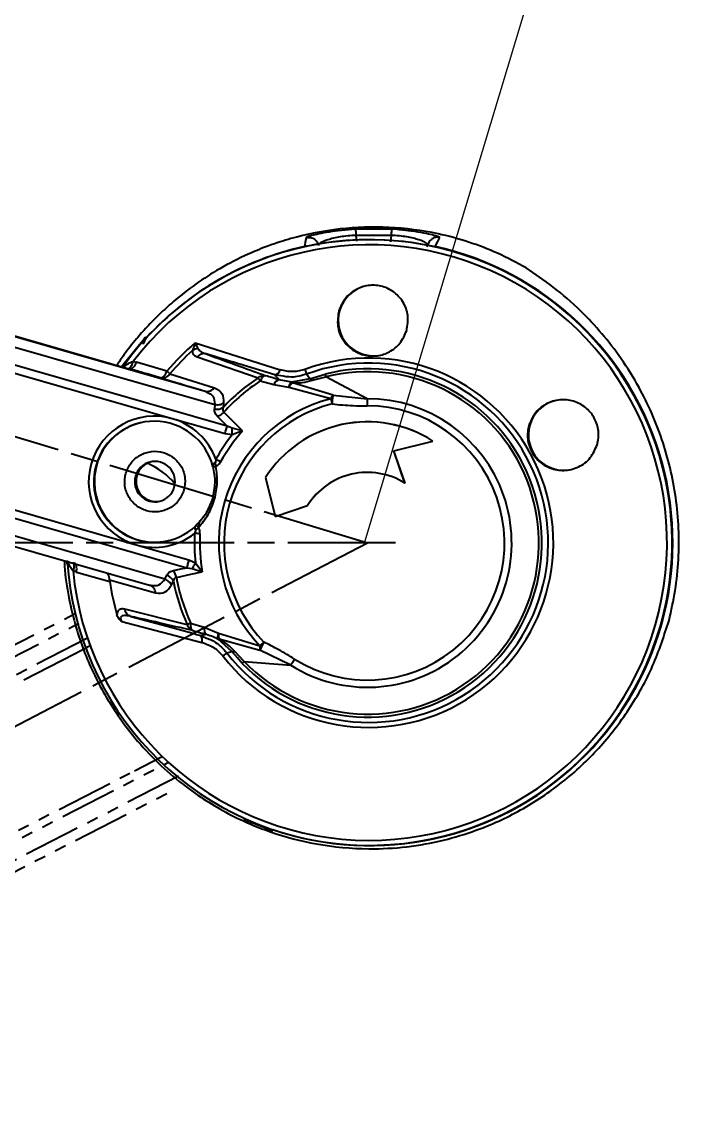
# Model space of a CAD drawing. Header units: millimetres. Extents: x 1465 to 4510, y 540 to 2694.
# Drawn here: x 4046.1 to 4119.3, y 1148 to 1270.7 of the extents above; entities that cross this region are included whole.
import ezdxf

# ---------------------------------------------------------------- set-up
doc = ezdxf.new("R2010")
doc.units = ezdxf.units.MM
doc.linetypes.add('AM_ISO08W050', pattern=[18, 12, -1.5, 3, -1.5])
doc.linetypes.add('PHANTOM', pattern=[12.7, 6.35, -1.27, 1.27, -1.27, 1.27, -1.27])
for name, color, linetype, lineweight in [('AM_5', 3, 'Continuous', 25), ('AM_7', 4, 'AM_ISO08W050', 25), ('标注', 3, 'Continuous', 13)]:
    doc.layers.add(name, color=color, linetype=linetype, lineweight=lineweight)
doc.styles.add('SLDTEXTSTYLE1', font='txt.shx', dxfattribs={"width": 0.7, "bigfont": 'gbcbig.shx'})
doc.dimstyles.new('SLDDIMSTYLE12$0', dxfattribs={"dimtxt": 12, "dimasz": 10, "dimexe": 0, "dimexo": 0.0625, "dimgap": 0.875, "dimtad": 1, "dimdec": 1, "dimlfac": 1.8, "dimrnd": 1e-09, "dimzin": 12, "dimdsep": 46, "dimtxsty": 'SLDTEXTSTYLE1', "dimcen": 0.09, "dimdle": 8.16, "dimclrd": 3, "dimclre": 3, "dimadec": 0, "dimazin": 3, "dimtfac": 1, "dimtdec": 1, "dimtofl": 0, "dimtmove": 0, "dimatfit": 3, "dimfxl": 0, "dimfrac": 2, "dimtolj": 1, "dimlwd": 5, "dimlwe": 5, "dimarcsym": 0})
doc.dimstyles.new('SLDDIMSTYLE12$2', dxfattribs={"dimtxt": 12, "dimasz": 10, "dimexe": 0, "dimexo": 0.0625, "dimgap": 0.875, "dimtad": 1, "dimdec": 1, "dimlfac": 1.8, "dimrnd": 1e-09, "dimzin": 12, "dimdsep": 46, "dimtxsty": 'SLDTEXTSTYLE1', "dimcen": 0.09, "dimdle": 8.16, "dimclrd": 3, "dimclre": 3, "dimadec": 0, "dimazin": 3, "dimtfac": 1, "dimtdec": 1, "dimtofl": 0, "dimtmove": 0, "dimatfit": 3, "dimfxl": 0, "dimfrac": 2, "dimtolj": 1, "dimlwd": 5, "dimlwe": 5, "dimarcsym": 0})

# ---------------------------------------------------------------- blocks, each defined once
blk = doc.blocks.new('*D76')
at = {"layer": 'Defpoints', "color": 0, "transparency": 16777216}
for p in [(3780.32, 1304.23), (3802.53, 1222.43), (4084.59, 1212.59), (4084.59, 1212.59), (3802.97, 1065.82)]:
    blk.add_point(p, dxfattribs=at)
at = {"layer": '标注', "color": 3, "linetype": 'Continuous', "lineweight": 5, "transparency": 16777216}
blk.add_arc((4084.59, 1212.59), 282.23, 165.2686, 205.498, dxfattribs=at)
at = {"layer": '标注', "color": 3, "transparency": 16777216}
for points in [[(3810.03, 1284.81), (3813.24, 1283.91), (3814.35, 1293.98)], [(3831.34, 1091.84), (3828.35, 1090.35), (3834.31, 1082.15)]]:
    blk.add_solid(points, dxfattribs=at)
at = {"layer": '标注', "color": 0, "transparency": 16777216, "insert": (3809.55, 1185.62), "char_height": 10, "attachment_point": 5, "rotation": 275.601, "style": 'SLDTEXTSTYLE1'}
blk.add_mtext('\\A1;60%%D', dxfattribs=at)
blk = doc.blocks.new('*D77')
at = {"layer": 'AM_5', "color": 3, "lineweight": 5, "transparency": 16777216}
blk.add_line((3834.02, 1212.62), (3832.57, 1212.62), dxfattribs=at)
at = {"layer": 'AM_5', "color": 3, "linetype": 'Continuous', "lineweight": 5, "transparency": 16777216}
blk.add_arc((4084.48, 1212.62), 251.91, 165.5129, 177.7254, dxfattribs=at)
at = {"layer": 'AM_5', "color": 3, "transparency": 16777216}
for points in [[(3838.97, 1276.09), (3842.18, 1275.19), (3843.27, 1285.27)], [(3834.43, 1222.59), (3831.1, 1222.65), (3832.57, 1212.62)]]:
    blk.add_solid(points, dxfattribs=at)
at = {"layer": 'Defpoints', "color": 0, "transparency": 16777216}
for p in [(3780.32, 1304.23), (3837.34, 1261.44), (3834.08, 1212.62), (4084.59, 1212.59), (4087.74, 1212.62)]:
    blk.add_point(p, dxfattribs=at)
at = {"layer": 'AM_5', "color": 0, "transparency": 16777216, "insert": (3828.46, 1250.34), "char_height": 12, "attachment_point": 5, "rotation": 81.6192, "style": 'SLDTEXTSTYLE1'}
blk.add_mtext('\\A1;15%%D', dxfattribs=at)
blk = doc.blocks.new('*D55')
at = {"layer": 'AM_5', "color": 3, "linetype": 'Continuous', "lineweight": 5, "transparency": 16777216}
for p, q in [((3847.66, 1285.19), (3865.08, 1343.05)), ((4092.51, 1274.55), (3874.66, 1340.17))]:
    blk.add_line(p, q, dxfattribs=at)
at = {"layer": 'AM_5', "color": 3, "lineweight": 5, "transparency": 16777216}
blk.add_line((4084.32, 1212.71), (4102.08, 1271.67), dxfattribs=at)
at = {"layer": 'AM_5', "color": 3, "transparency": 16777216}
for points in [[(3875.14, 1341.76), (3874.18, 1338.57), (3865.08, 1343.05)], [(4092.99, 1276.15), (4092.03, 1272.96), (4102.08, 1271.67)]]:
    blk.add_solid(points, dxfattribs=at)
at = {"layer": 'Defpoints', "color": 0, "transparency": 16777216}
for p in [(3865.08, 1343.05), (3847.64, 1285.13), (4084.31, 1212.65)]:
    blk.add_point(p, dxfattribs=at)
at = {"layer": 'AM_5', "color": 0, "transparency": 16777216, "insert": (3985.56, 1313.94), "char_height": 12, "attachment_point": 5, "rotation": 343.2384, "style": 'SLDTEXTSTYLE1'}
blk.add_mtext('\\A1;225', dxfattribs=at)

msp = doc.modelspace()

# ---------------------------------------------------------------- linework, layer by layer
at = {"color": 7, "linetype": 'Continuous', "lineweight": 25}
for p, q in [((4083.271, 1247.571), (4081.342, 1247.395)), ((4087.293, 1247.571), (4083.271, 1247.571)), ((4087.239, 1246.877), (4083.304, 1246.877)), ((4083.304, 1246.877), (4083.39, 1246.218)), ((4087.239, 1246.877), (4087.155, 1246.169)), ((4087.915, 1247.528), (4087.293, 1247.571)), ((4092.674, 1246.644), (4092.443, 1246.754)), ((4077.734, 1245.638), (4077.718, 1245.635)), ((4077.831, 1246.684), (4077.767, 1246.644)), ((4081.48, 1238.475), (4081.413, 1238.461)), ((4042.705, 1236.35), (4066.5, 1229.527)), ((4057.998, 1231.98), (4042.735, 1236.357)), ((4042.362, 1235.262), (4067.573, 1228.032)), ((4065.38, 1234.919), (4065.283, 1234.561)), ((4065.38, 1234.919), (4074.863, 1231.902)), ((4065.38, 1234.919), (4065.533, 1234.624)), ((4068.967, 1225.63), (4041.809, 1233.418)), ((4065.613, 1233.331), (4072.4, 1230.995)), ((4062.84, 1226.448), (4041.557, 1232.552)), ((4057.396, 1232.152), (4057.412, 1232.2)), ((4057.89, 1232.037), (4058.085, 1231.999)), ((4058.085, 1231.999), (4057.998, 1231.98)), ((4058.46, 1232.816), (4058.849, 1232.736)), ((4062.237, 1231.733), (4058.849, 1232.736)), ((4074.288, 1231.32), (4070.351, 1232.522)), ((4061.488, 1231.013), (4061.779, 1230.927)), ((4062.577, 1231.44), (4067.529, 1229.889)), ((4074.931, 1231.238), (4074.288, 1231.32)), ((4076.159, 1230.519), (4074.771, 1230.772)), ((4078.187, 1230.886), (4076.159, 1230.519)), ((4078.187, 1230.886), (4077.814, 1231.415)), ((4078.187, 1230.886), (4079.023, 1231.149)), ((4078.475, 1230.736), (4079.938, 1231.095)), ((4079.023, 1231.149), (4079.865, 1231.414)), ((4084.574, 1228.673), (4079.938, 1231.095)), ((4074.146, 1230.204), (4072.625, 1230.648)), ((4075.839, 1229.929), (4074.146, 1230.204)), ((4080.507, 1228.668), (4075.839, 1229.929)), ((4080.767, 1229.077), (4076.249, 1230.447)), ((4066.5, 1229.527), (4066.628, 1229.44)), ((4066.5, 1229.527), (4066.771, 1229.494)), ((4066.754, 1229.497), (4066.736, 1229.441)), ((4080.767, 1229.077), (4084.574, 1228.673)), ((4067.573, 1228.032), (4067.525, 1227.531)), ((4068.548, 1228.191), (4068.512, 1227.702)), ((4068.715, 1224.763), (4062.84, 1226.448)), ((4068.967, 1225.63), (4067.879, 1226.698)), ((4069.506, 1224.633), (4068.715, 1224.763)), ((4069.531, 1225.399), (4068.967, 1225.63)), ((4070.682, 1225.097), (4069.506, 1224.633)), ((4070.682, 1225.097), (4069.531, 1225.399)), ((4081.759, 1225.791), (4081.748, 1225.789)), ((4102.694, 1225.728), (4102.605, 1225.709)), ((4087.533, 1222.864), (4091.883, 1223.949)), ((4087.544, 1222.866), (4091.894, 1223.951)), ((4091.894, 1223.951), (4091.883, 1223.949)), ((4087.544, 1222.866), (4087.533, 1222.864)), ((4088.774, 1219.26), (4087.533, 1222.864)), ((4088.785, 1219.263), (4087.544, 1222.866)), ((4054.342, 1221.281), (4054.409, 1221.295)), ((4067.358, 1221.164), (4067.392, 1221.085)), ((4067.594, 1221.521), (4067.7, 1221.118)), ((4058.735, 1220.055), (4058.88, 1220.086)), ((4073.229, 1219.887), (4074.314, 1215.537)), ((4037.526, 1218.493), (4058.81, 1212.39)), ((4088.785, 1219.263), (4088.774, 1219.26)), ((4037.282, 1217.629), (4064.441, 1209.841)), ((4074.314, 1215.537), (4077.918, 1216.777)), ((4074.325, 1215.539), (4077.929, 1216.78)), ((4077.929, 1216.78), (4077.918, 1216.777)), ((4061.992, 1208.566), (4036.78, 1215.796)), ((4074.325, 1215.539), (4074.314, 1215.537)), ((4036.504, 1214.722), (4060.312, 1207.894)), ((4065.755, 1214.334), (4065.452, 1214.049)), ((4058.81, 1212.39), (4064.684, 1210.705)), ((4051.053, 1210.624), (4051.08, 1210.215)), ((4064.684, 1210.705), (4065.424, 1210.397)), ((4065.424, 1210.397), (4066.175, 1209.379)), ((4052.143, 1209.349), (4051.771, 1209.489)), ((4052.143, 1209.349), (4055.86, 1208.297)), ((4061.992, 1208.566), (4062.215, 1209.01)), ((4064.441, 1209.841), (4065.04, 1209.736)), ((4065.04, 1209.736), (4066.175, 1209.379)), ((4055.844, 1208.491), (4060.981, 1207.05)), ((4060.298, 1207.898), (4060.464, 1207.901)), ((4060.556, 1207.84), (4060.538, 1207.785)), ((4062.734, 1207.913), (4062.96, 1208.34)), ((4064.513, 1203.487), (4057.553, 1205.221)), ((4057.204, 1203.84), (4066.149, 1201.51)), ((4064.886, 1203.658), (4066.409, 1203.222)), ((4066.409, 1203.222), (4067.99, 1202.552)), ((4067.99, 1202.552), (4072.611, 1201.131)), ((4117.274, 1203.34), (4117.258, 1203.337)), ((4066.052, 1202.227), (4065.967, 1202.3)), ((4065.967, 1202.3), (4066.491, 1202.057)), ((4069.478, 1200.512), (4067.951, 1201.89)), ((4068.064, 1201.9), (4072.616, 1200.65)), ((4053.685, 1201.12), (4051.925, 1200.217)), ((4068.905, 1200.345), (4069.478, 1200.512)), ((4070.091, 1199.798), (4069.478, 1200.512)), ((4070.851, 1199.403), (4069.801, 1200.482)), ((4076.058, 1198.972), (4072.616, 1200.65)), ((4070.622, 1199.178), (4070.091, 1199.798)), ((4070.851, 1199.403), (4076.058, 1198.972)), ((4058.606, 1187.207), (4061.716, 1188.804)), ((4070.809, 1181.808), (4074.041, 1180.526)), ((4074.051, 1180.654), (4074.048, 1180.648)), ((4091.916, 1179.645), (4091.932, 1179.649))]:
    msp.add_line(p, q, dxfattribs=at)
at = {"color": 7, "linetype": 'PHANTOM', "lineweight": 25}
for p, q in [((4030.467, 1193.659), (4052.487, 1204.966)), ((4030.961, 1192.63), (4052.807, 1203.848)), ((4053.38, 1201.978), (4031.82, 1190.908)), ((4051.925, 1200.217), (4032.229, 1190.103)), ((4039.323, 1176.297), (4062.41, 1188.151)), ((4038.909, 1177.094), (4058.606, 1187.207)), ((4063.543, 1186.597), (4040.212, 1174.617)), ((4040.745, 1173.644), (4062.778, 1184.958))]:
    msp.add_line(p, q, dxfattribs=at)
at = {"color": 7, "linetype": 'Continuous', "lineweight": 25, "flags": 128}
for points in [[(4077.767, 1246.644), (4077.661, 1246.078), (4077.579, 1245.634)], [(4077.836, 1245.66), (4077.802, 1245.66), (4077.579, 1245.634)], [(4091.458, 1246.107), (4091.217, 1245.65), (4091.197, 1245.612)], [(4092.142, 1245.634), (4092.44, 1246.199), (4092.674, 1246.644)], [(4059.869, 1235.544), (4057.504, 1232.649), (4057.138, 1232.137)], [(4059.945, 1235.457), (4059.903, 1235.505), (4059.869, 1235.544)], [(4061.489, 1231.013), (4061.58, 1231.005), (4061.678, 1231.028), (4061.78, 1231.082), (4061.882, 1231.165), (4061.981, 1231.276), (4062.075, 1231.41), (4062.162, 1231.564), (4062.237, 1231.733)], [(4070.682, 1225.097), (4069.502, 1226.252), (4068.574, 1227.161)], [(4062.954, 1209.521), (4063.787, 1209.7), (4064.441, 1209.841)], [(4063.298, 1208.762), (4064.91, 1209.108), (4066.175, 1209.379)], [(4074.048, 1180.648), (4074.044, 1180.579), (4074.041, 1180.526)]]:
    msp.add_lwpolyline(points, dxfattribs=at)
at = {"color": 7, "linetype": 'Continuous', "lineweight": 25}
for centre, radius, start, end in [((4084.808, 1212.639), 33.187, 185.44631, 142.55572), ((4084.817, 1212.641), 33.749, 343.99795, 144.37216), ((4084.86, 1212.652), 33.776, 102.44988, 137.53256), ((4084.86, 1212.65), 33.778, 251.33315, 77.54961), ((4084.832, 1212.643), 33.75, 343.99967, 102.14019), ((4085.265, 1237.39), 3.937, 102.14289, 164.00219), ((4085.265, 1237.39), 3.937, 163.99967, 282.14019), ((4084.787, 1212.635), 29.55, 131.05303, 139.73783), ((4065.827, 1232.94), 1.71, 99.92431, 108.57758), ((4084.782, 1212.634), 29.098, 132.57575, 139.73778), ((4065.714, 1232.981), 1.245, 89.51081, 119.80629), ((4084.735, 1212.623), 20.585, 217.80792, 110.19454), ((4084.726, 1212.621), 20.025, 217.80792, 110.19454), ((4084.639, 1212.602), 19.408, 223.76375, 104.2387), ((4061.731, 1231.997), 1.013, 256.13749, 326.65871), ((4035.713, 1200.624), 40.882, 48.9186, 49.54784), ((4084.636, 1212.603), 22.091, 123.62673, 136.87996), ((4084.631, 1212.601), 19.081, 223.76387, 104.23864), ((4100.255, 1248.855), 33.09, 212.6677, 213.38343), ((4074.903, 1229.998), 0.785, 99.68998, 164.75306), ((4074.092, 1232.089), 0.793, 284.25693, 346.38415), ((4084.632, 1212.602), 21.676, 123.6355, 137.80261), ((4076.921, 1229.494), 1.166, 125.1911, 158.08506), ((4084.601, 1212.594), 16.587, 104.28896, 223.71352), ((4084.601, 1212.594), 16.079, 237.90451, 90.09862), ((4081.892, 1228.074), 1.507, 138.28952, 156.79982), ((4173.516, 1251.753), 95.831, 193.93929, 194.29763), ((4106.479, 1224.643), 3.937, 102.14289, 164.00219), ((4084.599, 1212.593), 15.988, 104.28897, 223.71351), ((4084.598, 1212.593), 15.284, 237.90204, 90.10104), ((4060.825, 1219.419), 7.312, 74.0024, 254.00006), ((4060.831, 1219.42), 6.75, 14.63064, 164.00143), ((4060.898, 1219.435), 6.75, 102.1429, 164.00218), ((4060.825, 1219.419), 7.312, 19.98893, 73.99815), ((4084.587, 1212.592), 13.499, 57.28113, 147.28505), ((4084.598, 1212.594), 13.499, 57.2812, 102.14227), ((4084.616, 1212.597), 19.317, 141.46177, 151.14852), ((4084.614, 1212.597), 18.717, 138.10256, 151.14854), ((4106.479, 1224.642), 3.937, 163.99967, 282.14019), ((4060.831, 1219.42), 6.75, 163.9984, 313.36529), ((4060.898, 1219.435), 6.75, 163.99975, 282.14011), ((4060.898, 1219.435), 2.25, 343.99745, 164.00009), ((4061.043, 1219.466), 2.25, 104.03604, 164.00205), ((4056.436, 1213.414), 8.855, 40.83204, 65.81779), ((3997.637, 1094.722), 145.215, 60.91799, 61.15396), ((4060.898, 1219.434), 2.25, 163.99745, 344.00009), ((4061.043, 1219.466), 2.25, 163.99943, 280.24751), ((4084.587, 1212.591), 7.874, 57.88144, 147.88541), ((4084.598, 1212.594), 7.874, 102.14271, 147.88527), ((4060.825, 1219.418), 7.312, 253.99862, 308.0114), ((4084.617, 1212.597), 19.318, 176.85372, 186.53999), ((4084.615, 1212.597), 18.719, 176.85373, 189.89901), ((4084.817, 1212.639), 33.748, 183.43897, 344.001), ((4061.781, 1207.778), 1.307, 25.50508, 70.60837), ((4061.604, 1208.45), 1.723, 10.4509, 38.42547), ((4084.634, 1212.601), 21.678, 190.19887, 204.3629), ((4084.788, 1212.634), 29.252, 188.52543, 195.91771), ((4084.639, 1212.602), 22.093, 191.12072, 204.365), ((4123.719, 1074.087), 142.302, 114.42078, 114.58603), ((4084.833, 1212.642), 33.748, 282.14308, 344.002), ((4198.503, 1070.298), 181.565, 133.70869, 133.89737), ((4125.633, 1175.927), 58.497, 154.02865, 154.99957), ((4074.065, 1200.905), 1.471, 171.18744, 190.00395)]:
    msp.add_arc(centre, radius, start, end, dxfattribs=at)
for points, knots in [([(4102.307, 1243.246), (4101.251, 1243.816), (4099.22, 1244.912), (4095.906, 1246.173), (4091.901, 1247.268), (4087.048, 1247.911), (4081.425, 1247.73), (4076.969, 1246.842), (4073.62, 1245.759), (4070.941, 1244.67), (4068.192, 1243.255), (4065.427, 1241.478), (4063.219, 1239.759), (4061.419, 1238.125), (4060.046, 1236.725), (4058.723, 1235.215), (4057.591, 1233.792), (4056.908, 1232.768), (4056.642, 1232.369)], [0, 0, 0, 0, 0.0716141, 0.1376427, 0.2038002, 0.3043716, 0.402157, 0.5046925, 0.5521038, 0.6009821, 0.6712151, 0.7340966, 0.7994339, 0.8433201, 0.8852981, 0.9222529, 0.9697109, 1, 1, 1, 1]), ([(4081.342, 1247.395), (4080.88, 1247.33), (4079.945, 1247.199), (4078.903, 1246.982), (4078.139, 1246.793), (4077.935, 1246.721), (4077.831, 1246.684)], [0, 0, 0, 0, 0.2467046, 0.4997683, 0.7468748, 1, 1, 1, 1]), ([(4083.304, 1246.877), (4083.001, 1246.86), (4082.394, 1246.825), (4081.538, 1246.708), (4080.781, 1246.557), (4079.947, 1246.327), (4079.236, 1246.022), (4079.156, 1245.842), (4079.115, 1245.751)], [0, 0, 0, 0, 0.1216848, 0.2436394, 0.3665866, 0.4908705, 0.7427966, 1, 1, 1, 1]), ([(4083.271, 1247.571), (4083.271, 1247.559), (4083.271, 1247.536), (4083.277, 1247.384), (4083.288, 1247.163), (4083.299, 1246.971), (4083.304, 1246.877)], [0, 0, 0, 0, 0.244843, 0.5001263, 0.7553423, 1, 1, 1, 1]), ([(4087.293, 1247.571), (4087.291, 1247.559), (4087.287, 1247.535), (4087.274, 1247.384), (4087.258, 1247.166), (4087.246, 1246.973), (4087.24, 1246.877)], [0, 0, 0, 0, 0.2506754, 0.4980464, 0.7510697, 1, 1, 1, 1]), ([(4091.326, 1245.75), (4091.298, 1245.841), (4091.243, 1246.022), (4090.563, 1246.326), (4089.747, 1246.557), (4089.001, 1246.708), (4088.15, 1246.826), (4087.543, 1246.86), (4087.24, 1246.877)], [0, 0, 0, 0, 0.25669183, 0.50843056, 0.63281467, 0.75589912, 0.87804396, 1, 1, 1, 1]), ([(4092.443, 1246.754), (4092.268, 1246.807), (4091.924, 1246.911), (4090.902, 1247.136), (4089.569, 1247.368), (4088.463, 1247.475), (4087.915, 1247.528)], [0, 0, 0, 0, 0.2491031, 0.4901997, 0.7472817, 1, 1, 1, 1]), ([(4077.767, 1246.644), (4077.937, 1246.659), (4078.275, 1246.688), (4078.707, 1246.462), (4079.002, 1246.134), (4079.077, 1245.878), (4079.115, 1245.751)], [0, 0, 0, 0, 0.2799949, 0.5581407, 0.7800037, 1, 1, 1, 1]), ([(4092.674, 1246.644), (4092.6, 1246.656), (4092.451, 1246.68), (4092.224, 1246.658), (4092.006, 1246.595), (4091.806, 1246.489), (4091.633, 1246.345), (4091.516, 1246.214), (4091.472, 1246.125), (4091.462, 1246.105)], [0, 0, 0, 0, 0.1570011, 0.3172009, 0.4773885, 0.6343544, 0.7913438, 0.9515396, 1, 1, 1, 1]), ([(4118.219, 1203.952), (4118.469, 1205.061), (4118.969, 1207.278), (4119.314, 1210.742), (4119.34, 1214.223), (4119.023, 1217.66), (4118.389, 1220.992), (4117.467, 1224.174), (4116.289, 1227.179), (4114.773, 1230.224), (4112.901, 1233.212), (4110.711, 1236.029), (4108.129, 1238.772), (4105.2, 1241.302), (4103.286, 1242.588), (4102.307, 1243.246)], [0, 0, 0, 0, 0.0627951, 0.1255982, 0.1880794, 0.2505771, 0.3126556, 0.3746993, 0.4372762, 0.5009385, 0.5820109, 0.6649965, 0.7507977, 0.8724761, 1, 1, 1, 1]), ([(4088.971, 1236.288), (4089.063, 1236.84), (4089.242, 1237.922), (4088.736, 1239.258), (4088.073, 1240.116), (4087.482, 1240.624), (4086.82, 1240.998), (4086.115, 1241.235), (4085.387, 1241.335), (4084.658, 1241.299), (4083.941, 1241.129), (4083.026, 1240.72), (4081.997, 1239.867), (4081.614, 1238.944), (4081.413, 1238.461)], [0, 0, 0, 0, 0.1454096, 0.2843678, 0.3500183, 0.4113214, 0.4701235, 0.5269841, 0.5816264, 0.6365696, 0.6922624, 0.749136, 0.868448, 1, 1, 1, 1]), ([(4081.413, 1238.461), (4081.324, 1237.903), (4081.145, 1236.787), (4081.75, 1235.227), (4082.695, 1234.228), (4083.614, 1233.727), (4084.308, 1233.505), (4085.016, 1233.413), (4085.718, 1233.449), (4086.408, 1233.609), (4087.317, 1234.002), (4088.365, 1234.846), (4088.761, 1235.788), (4088.971, 1236.288)], [0, 0, 0, 0, 0.1426319, 0.2854821, 0.4161443, 0.4747377, 0.529504, 0.5816768, 0.6338546, 0.6858561, 0.7410149, 0.8625746, 1, 1, 1, 1]), ([(4059.869, 1235.544), (4059.814, 1235.477), (4059.707, 1235.346), (4059.61, 1235.114), (4059.568, 1234.915), (4059.577, 1234.796), (4059.581, 1234.758)], [0, 0, 0, 0, 0.3001412, 0.5845824, 0.8690123, 1, 1, 1, 1]), ([(4059.945, 1235.457), (4059.894, 1235.392), (4059.789, 1235.261), (4059.697, 1235.054), (4059.677, 1234.916), (4059.669, 1234.862)], [0, 0, 0, 0, 0.3723099, 0.7541245, 1, 1, 1, 1]), ([(4065.283, 1234.561), (4065.249, 1234.457), (4065.191, 1234.279), (4065.124, 1234.126), (4065.095, 1234.061)], [0, 0, 0, 0, 0.5830316, 1, 1, 1, 1]), ([(4065.725, 1234.226), (4065.695, 1234.291), (4065.639, 1234.413), (4065.566, 1234.557), (4065.533, 1234.624)], [0, 0, 0, 0, 0.5364801, 1, 1, 1, 1]), ([(4065.095, 1234.061), (4065.094, 1233.971), (4065.09, 1233.777), (4065.247, 1233.507), (4065.468, 1233.401), (4065.613, 1233.331)], [0, 0, 0, 0, 0.2320046, 0.4979825, 1, 1, 1, 1]), ([(4066.616, 1233.668), (4066.53, 1233.683), (4066.355, 1233.714), (4066.081, 1233.658), (4065.822, 1233.535), (4065.682, 1233.398), (4065.613, 1233.331)], [0, 0, 0, 0, 0.2454954, 0.5, 0.7545047, 1, 1, 1, 1]), ([(4065.725, 1234.226), (4065.763, 1234.17), (4065.849, 1234.04), (4066.146, 1233.846), (4066.427, 1233.739), (4066.616, 1233.668)], [0, 0, 0, 0, 0.2031095, 0.4647797, 1, 1, 1, 1]), ([(4066.616, 1233.668), (4067.87, 1233.205), (4070.023, 1232.411), (4072.317, 1231.579), (4073.276, 1231.231)], [0, 0, 0, 0, 0.5820752, 1, 1, 1, 1]), ([(4070.351, 1232.522), (4070.267, 1232.548), (4069.005, 1232.933), (4067.77, 1233.313), (4066.616, 1233.668)], [0, 0, 0, 0, 0.0662016, 1, 1, 1, 1]), ([(4057.412, 1232.2), (4057.587, 1232.352), (4057.894, 1232.62), (4058.289, 1232.757), (4058.46, 1232.816)], [0, 0, 0, 0, 0.5684211, 1, 1, 1, 1]), ([(4057.89, 1232.037), (4057.945, 1232.043), (4058.057, 1232.055), (4058.223, 1232.222), (4058.368, 1232.481), (4058.43, 1232.707), (4058.46, 1232.816)], [0, 0, 0, 0, 0.2432266, 0.5000017, 0.7567759, 1, 1, 1, 1]), ([(4058.085, 1231.999), (4058.147, 1231.994), (4058.274, 1231.985), (4058.49, 1232.137), (4058.696, 1232.393), (4058.799, 1232.624), (4058.849, 1232.736)], [0, 0, 0, 0, 0.2423334, 0.4999392, 0.757578, 1, 1, 1, 1]), ([(4061.488, 1231.013), (4060.847, 1231.199), (4059.711, 1231.528), (4058.579, 1231.856), (4058.085, 1231.999)], [0, 0, 0, 0, 0.5642907, 1, 1, 1, 1]), ([(4061.779, 1230.927), (4062.633, 1230.674), (4064.186, 1230.212), (4065.781, 1229.74), (4066.5, 1229.527)], [0, 0, 0, 0, 0.5495061, 1, 1, 1, 1]), ([(4073.276, 1231.232), (4073.224, 1231.233), (4073.154, 1231.234), (4073.041, 1231.178), (4072.926, 1231.093), (4072.774, 1230.922), (4072.675, 1230.74), (4072.625, 1230.649)], [0, 0, 0, 0, 0.2498451, 0.3419699, 0.5003268, 0.7501647, 1, 1, 1, 1]), ([(4074.771, 1230.772), (4074.495, 1230.857), (4073.995, 1231.01), (4073.498, 1231.163), (4073.276, 1231.231)], [0, 0, 0, 0, 0.5530907, 1, 1, 1, 1]), ([(4074.771, 1230.772), (4074.68, 1230.875), (4074.518, 1231.058), (4074.358, 1231.24), (4074.288, 1231.32)], [0, 0, 0, 0, 0.5617548, 1, 1, 1, 1]), ([(4077.629, 1231.942), (4077.189, 1231.826), (4076.241, 1231.575), (4075.344, 1231.788), (4074.863, 1231.902)], [0, 0, 0, 0, 0.4644483, 1, 1, 1, 1]), ([(4077.814, 1231.415), (4077.253, 1231.252), (4076.281, 1230.97), (4075.332, 1231.158), (4074.931, 1231.238)], [0, 0, 0, 0, 0.5775061, 1, 1, 1, 1]), ([(4078.187, 1230.886), (4078.23, 1230.884), (4078.315, 1230.88), (4078.422, 1230.784), (4078.475, 1230.736)], [0, 0, 0, 0, 0.5021576, 1, 1, 1, 1]), ([(4066.771, 1229.494), (4066.866, 1229.506), (4067.056, 1229.53), (4067.322, 1229.671), (4067.461, 1229.818), (4067.529, 1229.889)], [0, 0, 0, 0, 0.3395659, 0.6771788, 1, 1, 1, 1]), ([(4067.529, 1229.889), (4067.867, 1229.724), (4068.492, 1229.417), (4068.531, 1228.577), (4068.548, 1228.191)], [0, 0, 0, 0, 0.5395057, 1, 1, 1, 1]), ([(4075.839, 1229.929), (4075.859, 1230.011), (4075.9, 1230.175), (4075.98, 1230.359), (4076.059, 1230.47), (4076.119, 1230.509), (4076.149, 1230.517), (4076.158, 1230.519), (4076.159, 1230.519)], [0, 0, 0, 0, 0.2498824, 0.4997694, 0.7496604, 0.9255481, 0.9908934, 1, 1, 1, 1]), ([(4076.249, 1230.447), (4076.249, 1230.447), (4076.249, 1230.447), (4076.249, 1230.447), (4076.249, 1230.447), (4076.235, 1230.466), (4076.207, 1230.5), (4076.176, 1230.512), (4076.159, 1230.519)], [0, 0, 0, 0, 0.0000335, 0.000106, 0.0003683, 0.001362, 0.4820163, 1, 1, 1, 1]), ([(4076.249, 1230.447), (4076.378, 1230.442), (4076.732, 1230.43), (4077.485, 1230.475), (4078.087, 1230.634), (4078.475, 1230.736)], [0, 0, 0, 0, 0.1685681, 0.4640042, 1, 1, 1, 1]), ([(4066.628, 1229.44), (4066.919, 1229.31), (4067.495, 1229.052), (4067.547, 1228.37), (4067.573, 1228.032)], [0, 0, 0, 0, 0.504897, 1, 1, 1, 1]), ([(4080.653, 1228.086), (4080.665, 1228.171), (4080.689, 1228.347), (4080.704, 1228.614), (4080.751, 1228.881), (4080.761, 1229.008), (4080.767, 1229.077)], [0, 0, 0, 0, 0.2100867, 0.4354712, 0.6954439, 1, 1, 1, 1]), ([(4110.206, 1223.545), (4110.264, 1223.793), (4110.377, 1224.281), (4110.364, 1225.044), (4110.219, 1225.775), (4109.942, 1226.455), (4109.548, 1227.068), (4108.87, 1227.788), (4107.749, 1228.442), (4106.185, 1228.666), (4104.619, 1228.254), (4103.276, 1227.258), (4102.825, 1226.218), (4102.605, 1225.709)], [0, 0, 0, 0, 0.0608535, 0.1193328, 0.1758288, 0.2307749, 0.2847904, 0.339989, 0.4550176, 0.579343, 0.7165648, 0.8612718, 1, 1, 1, 1]), ([(4067.525, 1227.531), (4067.611, 1227.518), (4067.786, 1227.491), (4068.052, 1227.514), (4068.303, 1227.581), (4068.443, 1227.662), (4068.512, 1227.702)], [0, 0, 0, 0, 0.2465031, 0.5000051, 0.7535045, 1, 1, 1, 1]), ([(4067.879, 1226.698), (4067.77, 1226.828), (4067.538, 1227.104), (4067.53, 1227.384), (4067.525, 1227.531)], [0, 0, 0, 0, 0.471381, 1, 1, 1, 1]), ([(4067.573, 1228.032), (4067.657, 1228.018), (4067.827, 1227.991), (4068.087, 1228.01), (4068.338, 1228.072), (4068.478, 1228.151), (4068.548, 1228.191)], [0, 0, 0, 0, 0.2424888, 0.4944094, 0.7492399, 1, 1, 1, 1]), ([(4068.574, 1227.161), (4068.521, 1227.109), (4068.414, 1227.003), (4068.236, 1226.871), (4068.054, 1226.764), (4067.937, 1226.72), (4067.879, 1226.698)], [0, 0, 0, 0, 0.2474529, 0.4999677, 0.7524992, 1, 1, 1, 1]), ([(4068.512, 1227.702), (4068.483, 1227.599), (4068.443, 1227.453), (4068.492, 1227.266), (4068.547, 1227.195), (4068.574, 1227.161)], [0, 0, 0, 0, 0.5578773, 0.7889784, 1, 1, 1, 1]), ([(4080.653, 1228.086), (4081.43, 1228.015), (4082.734, 1227.895), (4084.043, 1227.882), (4084.571, 1227.877)], [0, 0, 0, 0, 0.5961974, 1, 1, 1, 1]), ([(4069.506, 1224.633), (4069.508, 1224.703), (4069.512, 1224.845), (4069.519, 1225.049), (4069.525, 1225.239), (4069.529, 1225.346), (4069.531, 1225.399)], [0, 0, 0, 0, 0.250968, 0.5042543, 0.7553572, 1, 1, 1, 1]), ([(4102.605, 1225.709), (4102.546, 1225.453), (4102.433, 1224.966), (4102.447, 1224.207), (4102.588, 1223.49), (4102.855, 1222.824), (4103.234, 1222.223), (4103.887, 1221.508), (4104.992, 1220.836), (4106.558, 1220.579), (4108.155, 1220.976), (4109.53, 1221.983), (4109.987, 1223.038), (4110.206, 1223.545)], [0, 0, 0, 0, 0.06397863, 0.1218211, 0.17743232, 0.23069626, 0.2827302, 0.33609245, 0.449634, 0.58030579, 0.7241629, 0.86755986, 1, 1, 1, 1]), ([(4067.361, 1221.125), (4067.476, 1220.523), (4067.693, 1219.376), (4067.433, 1218.143), (4067.31, 1217.558)], [0, 0, 0, 0, 0.5248896, 1, 1, 1, 1]), ([(4067.594, 1221.521), (4067.553, 1221.499), (4067.468, 1221.453), (4067.383, 1221.351), (4067.34, 1221.244), (4067.354, 1221.163), (4067.361, 1221.125)], [0, 0, 0, 0, 0.2175002, 0.4456339, 0.7453176, 1, 1, 1, 1]), ([(4067.7, 1221.118), (4067.656, 1221.107), (4067.565, 1221.085), (4067.455, 1221.076), (4067.382, 1221.081), (4067.368, 1221.111), (4067.361, 1221.125)], [0, 0, 0, 0, 0.2175407, 0.446787, 0.7432095, 1, 1, 1, 1]), ([(4067.558, 1217.484), (4067.691, 1218.102), (4067.959, 1219.34), (4067.786, 1220.524), (4067.7, 1221.118)], [0, 0, 0, 0, 0.4984638, 1, 1, 1, 1]), ([(4067.697, 1221.919), (4067.693, 1221.834), (4067.689, 1221.715), (4067.652, 1221.588), (4067.621, 1221.539), (4067.603, 1221.526), (4067.594, 1221.521)], [0, 0, 0, 0, 0.5873569, 0.8346977, 0.9249512, 1, 1, 1, 1]), ([(4068.22, 1221.629), (4068.153, 1221.522), (4068.051, 1221.359), (4067.863, 1221.19), (4067.753, 1221.142), (4067.7, 1221.118)], [0, 0, 0, 0, 0.4918514, 0.7535128, 1, 1, 1, 1]), ([(4067.31, 1217.558), (4067.104, 1216.996), (4066.672, 1215.814), (4065.881, 1214.961), (4065.465, 1214.513)], [0, 0, 0, 0, 0.4752705, 1, 1, 1, 1]), ([(4065.755, 1214.334), (4066.145, 1214.793), (4066.917, 1215.702), (4067.346, 1216.894), (4067.558, 1217.484)], [0, 0, 0, 0, 0.5045108, 1, 1, 1, 1]), ([(4067.558, 1217.484), (4067.522, 1217.495), (4067.448, 1217.516), (4067.369, 1217.539), (4067.318, 1217.555), (4067.313, 1217.557), (4067.31, 1217.558)], [0, 0, 0, 0, 0.2492627, 0.5044271, 0.7572703, 1, 1, 1, 1]), ([(4065.836, 1214.437), (4065.831, 1214.508), (4065.817, 1214.734), (4065.888, 1214.951), (4065.936, 1215.101)], [0, 0, 0, 0, 0.3105302, 1, 1, 1, 1]), ([(4065.328, 1213.657), (4065.369, 1213.729), (4065.428, 1213.833), (4065.465, 1213.96), (4065.465, 1214.02), (4065.456, 1214.04), (4065.452, 1214.049)], [0, 0, 0, 0, 0.5788982, 0.8325061, 0.9242536, 1, 1, 1, 1]), ([(4065.452, 1214.049), (4065.43, 1214.088), (4065.385, 1214.167), (4065.363, 1214.288), (4065.382, 1214.413), (4065.436, 1214.477), (4065.465, 1214.513)], [0, 0, 0, 0, 0.2051839, 0.4197613, 0.6800214, 1, 1, 1, 1]), ([(4065.755, 1214.334), (4065.722, 1214.369), (4065.653, 1214.44), (4065.571, 1214.503), (4065.503, 1214.532), (4065.479, 1214.52), (4065.465, 1214.513)], [0, 0, 0, 0, 0.2283661, 0.4781223, 0.7150622, 1, 1, 1, 1]), ([(4065.925, 1213.624), (4065.925, 1213.748), (4065.925, 1213.94), (4065.856, 1214.184), (4065.788, 1214.285), (4065.755, 1214.334)], [0, 0, 0, 0, 0.4836103, 0.7508269, 1, 1, 1, 1]), ([(4050.811, 1210.619), (4050.817, 1210.412), (4050.855, 1209.058), (4051.263, 1206.542), (4052.199, 1202.542), (4053.912, 1198.07), (4056.328, 1193.861), (4058.955, 1190.434), (4061.494, 1187.777), (4064.081, 1185.595), (4066.609, 1183.833), (4069.024, 1182.432), (4071.442, 1181.282), (4074.671, 1180.031), (4079.07, 1178.876), (4084.209, 1178.394), (4088.974, 1178.654), (4092.98, 1179.373), (4097.267, 1180.668), (4101.791, 1182.733), (4106.418, 1185.83), (4110.496, 1189.638), (4113.879, 1194.021), (4116.563, 1198.832), (4117.668, 1202.247), (4118.219, 1203.952)], [0, 0, 0, 0, 0.00690461, 0.0451883, 0.08283495, 0.13974833, 0.19650273, 0.2340919, 0.27350438, 0.30976804, 0.3380985, 0.36810574, 0.39538295, 0.42019079, 0.47424837, 0.53427599, 0.57764847, 0.62021225, 0.65871271, 0.71468253, 0.77202122, 0.82888477, 0.88558838, 0.94288579, 1, 1, 1, 1]), ([(4051.771, 1209.489), (4051.653, 1209.639), (4051.392, 1209.967), (4051.275, 1210.358), (4051.211, 1210.572)], [0, 0, 0, 0, 0.4544713, 1, 1, 1, 1]), ([(4051.699, 1210.443), (4051.742, 1210.411), (4051.83, 1210.344), (4051.884, 1210.118), (4051.872, 1209.824), (4051.804, 1209.599), (4051.771, 1209.489)], [0, 0, 0, 0, 0.2407228, 0.4965557, 0.7542523, 1, 1, 1, 1]), ([(4052.143, 1209.349), (4052.16, 1209.47), (4052.195, 1209.72), (4052.156, 1210.044), (4052.052, 1210.285), (4051.939, 1210.342), (4051.884, 1210.37)], [0, 0, 0, 0, 0.2424241, 0.5000639, 0.757669, 1, 1, 1, 1]), ([(4065.424, 1210.397), (4065.389, 1210.337), (4065.318, 1210.215), (4065.216, 1210.04), (4065.12, 1209.875), (4065.067, 1209.782), (4065.04, 1209.736)], [0, 0, 0, 0, 0.2477926, 0.5000002, 0.7522078, 1, 1, 1, 1]), ([(4055.844, 1208.491), (4055.835, 1208.592), (4055.818, 1208.81), (4055.7, 1209.087), (4055.571, 1209.212), (4055.509, 1209.272)], [0, 0, 0, 0, 0.31238, 0.6677205, 1, 1, 1, 1]), ([(4062.215, 1209.01), (4062.307, 1209.143), (4062.466, 1209.372), (4062.81, 1209.477), (4062.954, 1209.521)], [0, 0, 0, 0, 0.5822537, 1, 1, 1, 1]), ([(4063.298, 1208.762), (4063.253, 1208.745), (4063.157, 1208.71), (4063.027, 1208.57), (4062.987, 1208.431), (4062.96, 1208.34)], [0, 0, 0, 0, 0.2413974, 0.5018091, 1, 1, 1, 1]), ([(4055.844, 1208.491), (4055.845, 1208.456), (4055.847, 1208.392), (4055.856, 1208.327), (4055.86, 1208.297)], [0, 0, 0, 0, 0.5485339, 1, 1, 1, 1]), ([(4060.547, 1207.783), (4060.547, 1207.783), (4060.478, 1207.846), (4060.388, 1207.872), (4060.298, 1207.898)], [0, 0, 0, 0, 0.006595, 1, 1, 1, 1]), ([(4060.464, 1207.901), (4060.773, 1207.854), (4061.391, 1207.758), (4061.792, 1208.297), (4061.992, 1208.566)], [0, 0, 0, 0, 0.5010464, 1, 1, 1, 1]), ([(4060.981, 1207.05), (4060.961, 1207.146), (4060.92, 1207.344), (4060.769, 1207.603), (4060.621, 1207.723), (4060.547, 1207.783)], [0, 0, 0, 0, 0.3235264, 0.6618766, 1, 1, 1, 1]), ([(4060.981, 1207.05), (4061.352, 1207.004), (4062.041, 1206.92), (4062.516, 1207.6), (4062.734, 1207.913)], [0, 0, 0, 0, 0.5390753, 1, 1, 1, 1]), ([(4062.734, 1207.913), (4062.696, 1207.983), (4062.618, 1208.126), (4062.439, 1208.312), (4062.229, 1208.466), (4062.07, 1208.533), (4061.992, 1208.566)], [0, 0, 0, 0, 0.2507607, 0.5055916, 0.7575122, 1, 1, 1, 1]), ([(4057.553, 1205.221), (4057.41, 1205.242), (4057.155, 1205.279), (4056.879, 1205.131), (4056.716, 1204.905), (4056.677, 1204.705), (4056.658, 1204.611)], [0, 0, 0, 0, 0.37521, 0.6669858, 0.8447724, 1, 1, 1, 1]), ([(4058.227, 1204.407), (4058.145, 1204.44), (4057.98, 1204.506), (4057.777, 1204.697), (4057.623, 1204.938), (4057.576, 1205.127), (4057.553, 1205.221)], [0, 0, 0, 0, 0.2454954, 0.5, 0.7545046, 1, 1, 1, 1]), ([(4057.204, 1203.84), (4057.073, 1203.953), (4056.832, 1204.16), (4056.713, 1204.47), (4056.658, 1204.611)], [0, 0, 0, 0, 0.5416834, 1, 1, 1, 1]), ([(4058.227, 1204.407), (4058.043, 1204.447), (4057.729, 1204.515), (4057.387, 1204.505), (4057.207, 1204.441), (4057.123, 1204.379), (4057.07, 1204.297), (4057.055, 1204.189), (4057.08, 1204.072), (4057.131, 1203.954), (4057.178, 1203.88), (4057.204, 1203.84)], [0, 0, 0, 0, 0.3392548, 0.5783472, 0.6635743, 0.7304267, 0.7889961, 0.8436092, 0.8910481, 0.9412032, 1, 1, 1, 1]), ([(4058.227, 1204.407), (4059.704, 1204.006), (4062.258, 1203.313), (4064.867, 1202.6), (4065.967, 1202.3)], [0, 0, 0, 0, 0.5786818, 1, 1, 1, 1]), ([(4065.132, 1202.827), (4063.859, 1203.121), (4061.492, 1203.667), (4059.258, 1204.174), (4058.227, 1204.407)], [0, 0, 0, 0, 0.53796346, 1, 1, 1, 1]), ([(4065.132, 1202.827), (4065.061, 1202.854), (4064.921, 1202.909), (4064.744, 1203.061), (4064.599, 1203.253), (4064.542, 1203.409), (4064.513, 1203.487)], [0, 0, 0, 0, 0.249989, 0.5000113, 0.7500081, 1, 1, 1, 1]), ([(4065.132, 1202.827), (4065.416, 1202.75), (4065.918, 1202.614), (4066.423, 1202.477), (4066.641, 1202.417)], [0, 0, 0, 0, 0.5669451, 1, 1, 1, 1]), ([(4066.409, 1203.222), (4066.403, 1203.123), (4066.392, 1202.922), (4066.434, 1202.675), (4066.516, 1202.49), (4066.6, 1202.441), (4066.641, 1202.417)], [0, 0, 0, 0, 0.2446171, 0.4999989, 0.7553814, 1, 1, 1, 1]), ([(4067.99, 1202.552), (4067.964, 1202.472), (4067.911, 1202.312), (4067.882, 1202.116), (4067.891, 1201.982), (4067.921, 1201.92), (4067.941, 1201.898), (4067.948, 1201.893), (4067.95, 1201.891), (4067.951, 1201.89)], [0, 0, 0, 0, 0.2498868, 0.4997726, 0.7496574, 0.9252916, 0.9752659, 0.9907836, 1, 1, 1, 1]), ([(4067.99, 1202.552), (4067.982, 1202.416), (4067.966, 1202.145), (4068.032, 1201.982), (4068.065, 1201.9)], [0, 0, 0, 0, 0.50000164, 1, 1, 1, 1]), ([(4065.967, 1202.3), (4066.092, 1202.322), (4066.315, 1202.361), (4066.541, 1202.4), (4066.641, 1202.417)], [0, 0, 0, 0, 0.5582261, 1, 1, 1, 1]), ([(4066.149, 1201.51), (4066.157, 1201.607), (4066.174, 1201.806), (4066.142, 1202.045), (4066.099, 1202.19), (4066.058, 1202.223), (4066.052, 1202.227)], [0, 0, 0, 0, 0.3058422, 0.6271066, 0.9505017, 1, 1, 1, 1]), ([(4066.149, 1201.51), (4066.614, 1201.351), (4067.487, 1201.054), (4068.158, 1200.338), (4068.472, 1200.004)], [0, 0, 0, 0, 0.5331504, 1, 1, 1, 1]), ([(4066.491, 1202.057), (4066.893, 1201.905), (4067.821, 1201.552), (4068.513, 1200.782), (4068.905, 1200.345)], [0, 0, 0, 0, 0.43349735, 1, 1, 1, 1]), ([(4066.641, 1202.417), (4066.897, 1202.34), (4067.338, 1202.207), (4067.77, 1201.984), (4067.951, 1201.89)], [0, 0, 0, 0, 0.5802265, 1, 1, 1, 1]), ([(4067.951, 1201.89), (4067.967, 1201.886), (4067.991, 1201.88), (4068.029, 1201.888), (4068.05, 1201.894), (4068.061, 1201.899), (4068.064, 1201.9)], [0, 0, 0, 0, 0.4977473, 0.7571245, 0.91733, 1, 1, 1, 1]), ([(4069.801, 1200.482), (4069.543, 1200.757), (4069.116, 1201.211), (4068.539, 1201.619), (4068.217, 1201.815), (4068.106, 1201.877), (4068.064, 1201.9)], [0, 0, 0, 0, 0.5043385, 0.834166, 0.9378931, 1, 1, 1, 1]), ([(4076.477, 1199.646), (4075.889, 1200.003), (4074.77, 1200.682), (4073.598, 1201.267), (4073.043, 1201.545)], [0, 0, 0, 0, 0.5256141, 1, 1, 1, 1]), ([(4069.478, 1200.512), (4069.515, 1200.49), (4069.589, 1200.447), (4069.73, 1200.47), (4069.801, 1200.482)], [0, 0, 0, 0, 0.5000001, 1, 1, 1, 1]), ([(4074.049, 1180.648), (4074.049, 1180.648), (4074.048, 1180.648), (4074.048, 1180.648), (4074.048, 1180.648)], [0, 0, 0, 0, 0.56, 1, 1, 1, 1])]:
    msp.add_open_spline(points, degree=3, knots=knots, dxfattribs=at)
for points in [[(4072.402, 1230.997), (4072.468, 1231.048), (4072.599, 1231.15), (4072.823, 1231.236), (4073.054, 1231.272), (4073.202, 1231.245), (4073.276, 1231.231)], [(4077.629, 1231.942), (4077.655, 1231.871), (4077.707, 1231.728), (4077.764, 1231.566), (4077.803, 1231.452), (4077.81, 1231.427), (4077.814, 1231.415)], [(4079.865, 1231.414), (4079.869, 1231.392), (4079.877, 1231.349), (4079.918, 1231.18), (4079.938, 1231.095)], [(4084.573, 1228.673), (4084.573, 1228.618), (4084.572, 1228.508), (4084.571, 1228.31), (4084.571, 1228.098), (4084.571, 1227.951), (4084.571, 1227.877)], [(4068.715, 1224.763), (4068.739, 1224.847), (4068.787, 1225.014), (4068.856, 1225.251), (4068.919, 1225.465), (4068.951, 1225.575), (4068.967, 1225.63)], [(4057.654, 1220.365), (4057.824, 1220.775), (4058.165, 1221.597), (4059.225, 1222.461), (4060.504, 1222.876), (4061.852, 1222.763), (4063.055, 1222.144), (4063.92, 1221.115), (4064.361, 1219.82), (4064.215, 1218.943), (4064.142, 1218.504)], [(4064.142, 1218.504), (4063.971, 1218.094), (4063.63, 1217.272), (4062.57, 1216.408), (4061.291, 1215.993), (4059.943, 1216.106), (4058.741, 1216.725), (4057.875, 1217.754), (4057.435, 1219.049), (4057.581, 1219.926), (4057.654, 1220.365)], [(4065.925, 1213.624), (4065.831, 1213.629), (4065.645, 1213.64), (4065.434, 1213.651), (4065.328, 1213.657)], [(4064.684, 1210.705), (4064.66, 1210.621), (4064.612, 1210.454), (4064.545, 1210.218), (4064.486, 1210.004), (4064.456, 1209.895), (4064.441, 1209.841)], [(4064.886, 1203.658), (4064.88, 1203.555), (4064.868, 1203.348), (4064.913, 1203.095), (4064.999, 1202.904), (4065.087, 1202.853), (4065.131, 1202.827)], [(4068.472, 1200.004), (4068.531, 1200.051), (4068.651, 1200.144), (4068.784, 1200.248), (4068.877, 1200.322), (4068.896, 1200.338), (4068.905, 1200.345)], [(4070.622, 1199.178), (4070.637, 1199.193), (4070.666, 1199.223), (4070.79, 1199.343), (4070.851, 1199.403)], [(4076.058, 1198.973), (4076.086, 1199.019), (4076.144, 1199.112), (4076.248, 1199.279), (4076.36, 1199.459), (4076.438, 1199.583), (4076.477, 1199.646)]]:
    msp.add_open_spline(points, degree=3, dxfattribs=at)
at = {"layer": 'AM_7'}
for p, q in [((4084.587, 1212.591), (3780.319, 1304.233)), ((4084.587, 1212.591), (3802.974, 1065.817)), ((4087.735, 1212.623), (3834.084, 1212.623))]:
    msp.add_line(p, q, dxfattribs=at)

# ---------------------------------------------------------------- dimensions: what is measured, and where the dimension line sits
at = {"layer": 'AM_5'}
dim = msp.add_linear_dim(base=(3865.082, 1343.052), p1=(4084.306, 1212.65), p2=(3847.637, 1285.131), angle=163.23837, text='225', dimstyle='SLDDIMSTYLE12$0', override={"dimlfac": 1, "dimpost": ''}, dxfattribs=at)
dim.commit()
dim.dimension.update_dxf_attribs({"geometry": '*D55', "text_midpoint": (3985.565, 1313.944)})
dim = msp.add_angular_dim_2l(base=(3837.344, 1261.443), line1=((4084.587, 1212.591), (3780.319, 1304.233)), line2=((4087.735, 1212.623), (3834.084, 1212.623)), text='15%%D', dimstyle='SLDDIMSTYLE12$2', override={"dimlfac": 1, "dimpost": ''}, dxfattribs=at)
dim.commit()
dim.dimension.update_dxf_attribs({"geometry": '*D77', "text_midpoint": (3828.457, 1250.342)})
at = {"layer": '标注'}
dim = msp.add_angular_dim_2l(base=(3802.527, 1222.433), line1=((4084.587, 1212.591), (3780.319, 1304.233)), line2=((4084.587, 1212.591), (3802.974, 1065.817)), text='60%%D', dimstyle='SLDDIMSTYLE12$2', override={"dimtxt": 10, "dimadec": 3, "dimtdec": 3, "dimtzin": 0}, dxfattribs=at)
dim.commit()
dim.dimension.update_dxf_attribs({"geometry": '*D76', "text_midpoint": (3803.703, 1185.045), "dimtype": 162})

doc.saveas('drawing.dxf')
